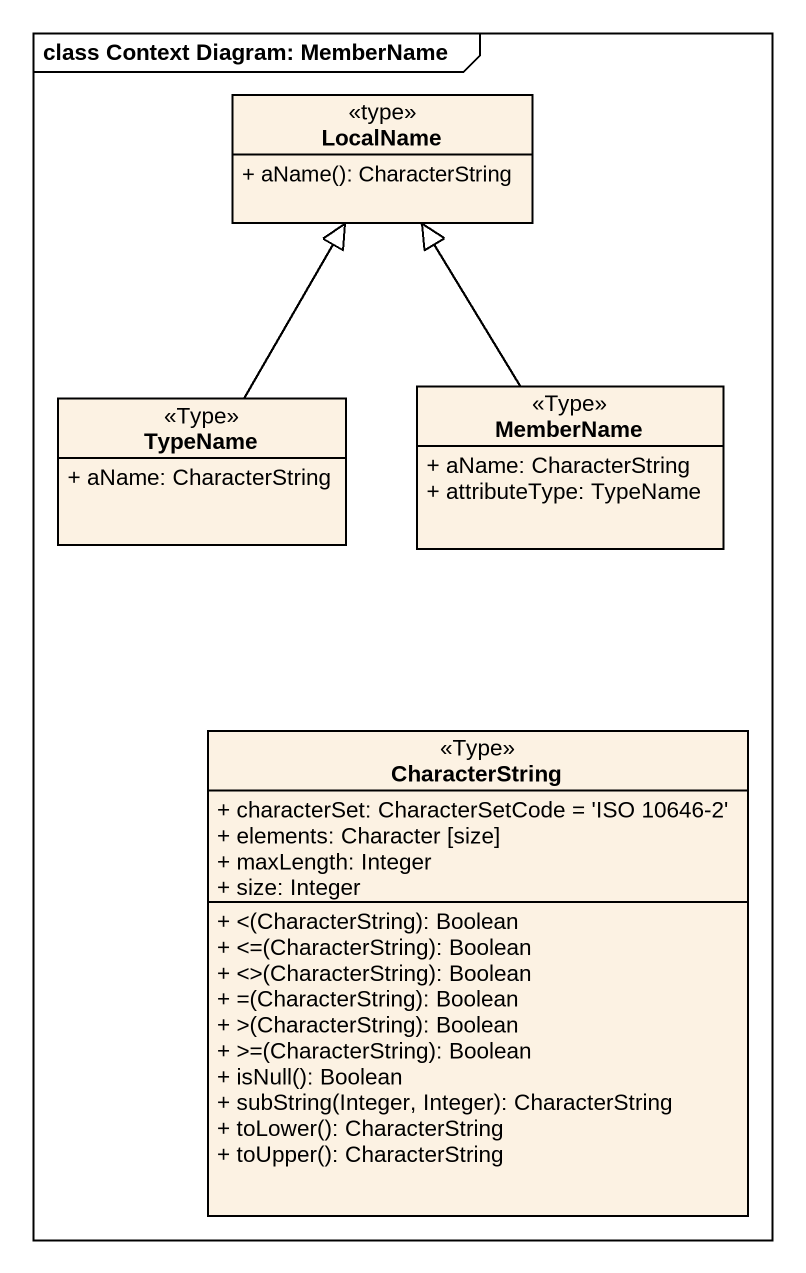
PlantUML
@startuml
mainframe class Context Diagram: MemberName
hide circle
hide empty members
skinparam classAttributeIconSize 0
class LocalName <<type>> {
  + aName(): CharacterString
}
class TypeName <<Type>> {
  + aName: CharacterString
}
class MemberName <<Type>> {
  + aName: CharacterString
  + attributeType: TypeName
}
class CharacterString <<Type>> {
  + characterSet: CharacterSetCode = 'ISO 10646-2'
  + elements: Character [size]
  + maxLength: Integer
  + size: Integer
  + <(CharacterString): Boolean
  + <=(CharacterString): Boolean
  + <>(CharacterString): Boolean
  + =(CharacterString): Boolean
  + >(CharacterString): Boolean
  + >=(CharacterString): Boolean
  + isNull(): Boolean
  + subString(Integer, Integer): CharacterString
  + toLower(): CharacterString
  + toUpper(): CharacterString
}
TypeName -up-|> LocalName
MemberName -up-|> LocalName
@enduml
